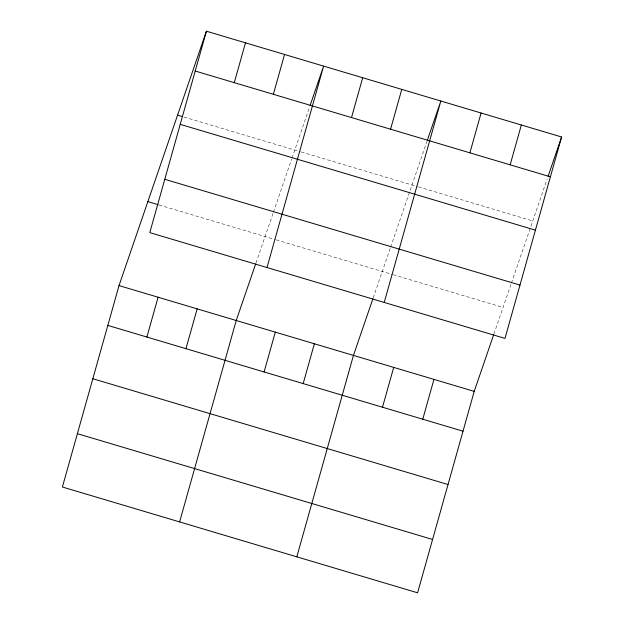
<?xml version="1.0" encoding="UTF-8"?>
<svg xmlns="http://www.w3.org/2000/svg" width="624" height="624" viewBox="0 0 624 624"><rect width="100%" height="100%" fill="white"/><g stroke="black" fill="none" stroke-linecap="round" stroke-linejoin="round"><path stroke-width="0.47" stroke-dasharray="3.12 2.34" d="M255.98 263.008L273.117 213.127M273.429 212.222L291.689 159.065M292.001 158.168L309.208 108.085M373.191 297.921L390.328 248.04M390.64 247.135L427.042 141.172M493.958 333.895L511.095 284.006M511.407 283.101L547.178 178.963M184.08 117.086L300.362 151.718M301.298 151.999L417.487 186.607M418.4 186.88L532.763 220.935M159.019 204.961L275.301 239.6M276.229 239.873L392.348 274.459M393.26 274.732L503.045 307.429"/><path stroke-width="0.94" d="M206.411 31.2L149.791 232.619L504.988 338.411L561.6 136.991L206.411 31.2L119.012 285.589L62.4 487.009L417.589 592.8L474.209 391.381L493.639 334.807M146.89 337.046L158.09 297.219M234.289 82.664L245.482 42.838M185.96 348.683L197.161 308.857M273.359 94.302L284.552 54.475M179.611 521.921L236.231 320.494L255.668 263.921M267.01 267.532L323.622 66.113L310.144 105.347M264.108 371.959L275.301 332.132M351.499 117.577L362.692 77.75M303.178 383.596L314.371 343.769M390.569 129.207L401.762 89.388M296.821 556.834L353.441 355.407L372.879 298.834M384.22 302.445L440.84 101.026L427.354 140.26M382.504 407.222L393.697 367.396M469.895 152.841L481.088 113.014M422.76 419.211L433.953 379.384M510.151 164.83L521.344 125.003M548.122 176.225L561.6 136.991M195.218 71.027L550.407 176.818M177.567 115.144L182.224 116.532M180.227 124.355L535.415 230.147M164.783 179.299L519.971 285.09M147.857 201.638L158.09 204.688M119.012 285.589L474.209 391.381M107.819 325.408L463.008 431.2M92.836 378.737L448.024 484.528M77.392 433.68L432.58 539.471"/></g></svg>
